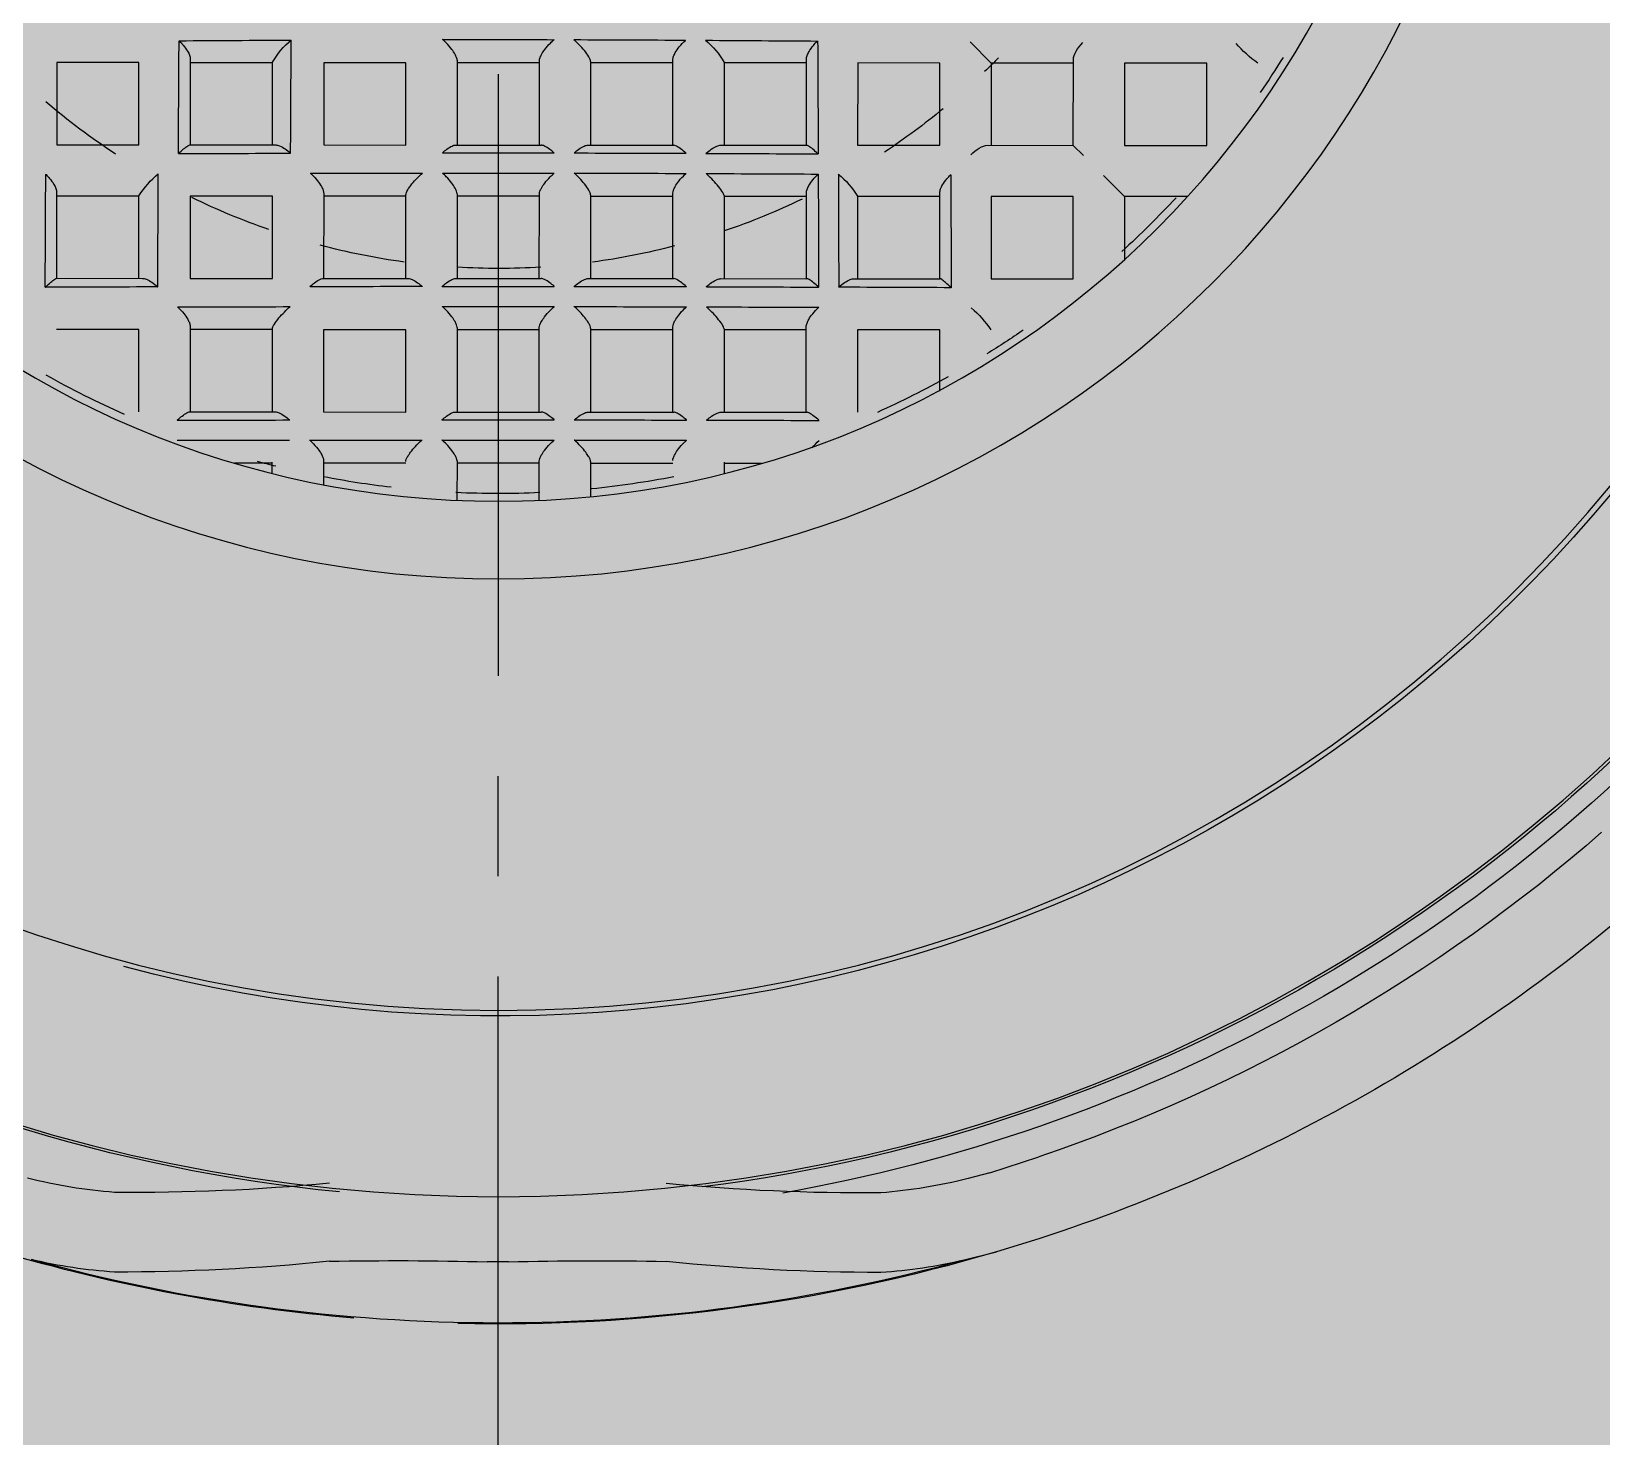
# Model space of a CAD drawing. Header units: millimetres. Extents: x 307301 to 459443, y -2888111 to -2805601.
# Drawn here: x 441219.63 to 441229.42, y -2881021.68 to -2881012.92 of the extents above; entities that cross this region are included whole.
import ezdxf

# ---------------------------------------------------------------- set-up
doc = ezdxf.new("R2010")
doc.units = ezdxf.units.MM
doc.header["$LTSCALE"] = 10
doc.header["$MEASUREMENT"] = 0
doc.linetypes.add('CENTER2', pattern=[1.125, 0.75, -0.125, 0.125, -0.125])
for name, color, linetype in [('$DDT_AUDIT_GENERATED_(131)', 7, 'Continuous'), ('$DDT_AUDIT_GENERATED_(159)', 7, 'Continuous'), ('$DDT_AUDIT_GENERATED_(15E)', 7, 'Continuous'), ('$DDT_AUDIT_GENERATED_(224)', 7, 'Continuous'), ('$DDT_AUDIT_GENERATED_(77)', 7, 'Continuous'), ('$DDT_AUDIT_GENERATED_(7E)', 7, 'Continuous'), ('$DDT_AUDIT_GENERATED_(901)', 7, 'Continuous'), ('$DDT_AUDIT_GENERATED_(E33)', 7, 'Continuous'), ('BMA  furniture', 6, 'Continuous'), ('Default', 7, 'Continuous'), ('Furniture - Plan', 3, 'Continuous')]:
    doc.layers.add(name, color=color, linetype=linetype)

# ---------------------------------------------------------------- blocks, each defined once
blk = doc.blocks.new('TUFTUFTU')
at = {"layer": 'Furniture - Plan', "ltscale": 0.01}
h = blk.add_hatch(color=250, dxfattribs=at)
h.dxf.hatch_style = 1
h.set_gradient(color1=(51, 51, 51), color2=(105, 105, 105), one_color=1, tint=0.41, name='INVCYLINDER')
edge = h.paths.add_edge_path()
edge.add_arc((1413476.938, -245799), 296.526, 0, 360)
at = {"layer": '$DDT_AUDIT_GENERATED_(131)', "color": 6, "linetype": 'Continuous'}
for radius, start, end in [(11.517, 211.8503, 214.4429), (11.517, 222.8171, 227.5499), (11.517, 235.3841, 238.0761), (11.517, 240.8701, 245.7889), (11.517, 293.9044, 299.3219), (11.517, 283.9561, 285.1285), (11.517, 259.0569, 264.2246), (11.517, 276.6842, 280.9188), (11.517, 267.4422, 272.6475), (20.547, 223.2479, 260.0639)]:
    blk.add_arc((1413476.938, -245799), radius, start, end, dxfattribs=at)
at = {"layer": '$DDT_AUDIT_GENERATED_(159)', "color": 6, "linetype": 'Continuous'}
for start, end in [(224.2969, 225.9025), (303.2509, 310.4188), (230.47, 236.4663), (289.192, 296.0635), (244.2344, 251.144), (255.4137, 262.2711), (277.7726, 284.8101), (266.5408, 273.3981)]:
    blk.add_arc((1413476.938, -245799), 8.71, start, end, dxfattribs=at)
at = {"layer": '$DDT_AUDIT_GENERATED_(15E)', "color": 3, "linetype": 'Continuous'}
for radius in [295.946, 295.558]:
    blk.add_circle((1413476.938, -245799), radius, dxfattribs=at)
at = {"layer": '$DDT_AUDIT_GENERATED_(224)', "color": 3, "linetype": 'Continuous'}
for radius in [300, 296.526, 296.132]:
    blk.add_circle((1413476.938, -245799), radius, dxfattribs=at)
at = {"layer": '$DDT_AUDIT_GENERATED_(77)', "color": 6, "linetype": 'Continuous'}
for radius in [20.285, 17.962, 12.581]:
    blk.add_circle((1413476.938, -245799), radius, dxfattribs=at)
for radius, start, end in [(18.03, 345.0261, 285.0261), (20.323, 215.4615, 262.8202), (20.323, 275.605, 322.8974)]:
    blk.add_arc((1413476.938, -245799), radius, start, end, dxfattribs=at)
at = {"layer": '$DDT_AUDIT_GENERATED_(7E)', "color": 6, "linetype": 'Continuous'}
for p, q in [((1413470.814, -245818.987), (1413470.202, -245818.789)), ((1413470.814, -245818.987), (1413471.082, -245819.058)), ((1413470.203, -245819.809), (1413470.731, -245819.972)), ((1413471.132, -245820.074), (1413470.731, -245819.972))]:
    blk.add_line(p, q, dxfattribs=at)
for radius in [62.905, 61.937]:
    blk.add_circle((1413476.938, -245799), radius, dxfattribs=at)
for centre, radius, start, end in [((1413476.938, -245799), 20.904, 228.8514, 251.2007), ((1413476.938, -245799), 21.872, 227.9893, 252.0628), ((1413472.642, -245812.955), 6.299, 255.6674, 265.6992), ((1413472.39, -245793.591), 25.647, 269.5077, 275.5017), ((1413481.482, -245793.587), 25.646, 264.5503, 270.5445), ((1413481.247, -245812.947), 6.303, 274.3562, 284.3815), ((1413476.938, -245799), 21.872, 253.5123, 271.3295), ((1413476.938, -245799), 21.86, 254.5973, 285.4548), ((1413472.546, -245814.166), 6.075, 256.5465, 266.4505), ((1413472.194, -245794.519), 25.71, 269.9453, 275.9266), ((1413475.725, -245861.539), 41.456, 88.4918, 91.2106), ((1413476.938, -245798.226), 21.872, 269.6802, 270.3719), ((1413478.215, -245863.248), 43.166, 88.8954, 91.5065), ((1413476.938, -245799), 21.872, 274.7285, 286.5398), ((1413481.679, -245794.515), 25.71, 264.1255, 270.1068), ((1413481.345, -245814.166), 6.071, 273.5983, 283.5089)]:
    blk.add_arc(centre, radius, start, end, dxfattribs=at)
at = {"layer": '$DDT_AUDIT_GENERATED_(901)', "color": 6, "linetype": 'Continuous'}
for p, q in [((1413470.796, -245805.148), (1413471.058, -245804.886)), ((1413468.105, -245805.149), (1413469.131, -245805.149)), ((1413468.106, -245806.175), (1413468.105, -245805.149)), ((1413469.131, -245805.149), (1413469.132, -245806.175)), ((1413469.771, -245806.175), (1413469.77, -245805.101)), ((1413469.77, -245805.149), (1413470.796, -245805.148)), ((1413470.796, -245805.148), (1413470.796, -245806.174)), ((1413471.435, -245805.148), (1413472.46, -245805.147)), ((1413471.435, -245806.174), (1413471.435, -245805.148)), ((1413472.46, -245805.147), (1413472.461, -245806.173)), ((1413473.1, -245806.173), (1413473.099, -245805.101)), ((1413473.099, -245805.147), (1413474.125, -245805.147)), ((1413474.125, -245805.14), (1413474.125, -245806.173)), ((1413474.764, -245806.172), (1413474.764, -245805.105)), ((1413474.764, -245805.146), (1413475.79, -245805.146)), ((1413475.79, -245805.128), (1413475.79, -245806.172)), ((1413476.429, -245806.172), (1413476.428, -245805.115)), ((1413476.428, -245805.146), (1413477.454, -245805.145)), ((1413477.454, -245805.114), (1413477.455, -245806.171)), ((1413478.093, -245805.145), (1413479.119, -245805.144)), ((1413478.093, -245806.171), (1413478.093, -245805.145)), ((1413479.119, -245805.144), (1413479.119, -245806.17)), ((1413479.758, -245806.17), (1413479.757, -245805.137)), ((1413479.757, -245805.144), (1413480.783, -245805.144)), ((1413480.783, -245805.097), (1413480.784, -245806.17)), ((1413481.422, -245805.143), (1413482.448, -245805.143)), ((1413481.423, -245806.169), (1413481.422, -245805.143)), ((1413482.448, -245805.143), (1413482.448, -245806.169)), ((1413469.132, -245806.175), (1413468.106, -245806.175)), ((1413469.645, -245806.3), (1413469.771, -245806.175)), ((1413470.844, -245806.174), (1413469.771, -245806.175)), ((1413472.461, -245806.173), (1413471.435, -245806.174)), ((1413474.166, -245806.173), (1413473.095, -245806.173)), ((1413475.823, -245806.172), (1413474.753, -245806.172)), ((1413477.476, -245806.171), (1413476.407, -245806.172)), ((1413479.119, -245806.17), (1413478.093, -245806.171)), ((1413480.788, -245806.17), (1413479.717, -245806.17)), ((1413482.448, -245806.169), (1413481.423, -245806.169)), ((1413469.132, -245806.814), (1413469.394, -245806.551)), ((1413468.345, -245806.814), (1413469.132, -245806.814)), ((1413469.132, -245806.814), (1413469.132, -245807.601)), ((1413469.771, -245806.813), (1413470.797, -245806.813)), ((1413469.771, -245807.839), (1413469.771, -245806.813)), ((1413470.797, -245806.813), (1413470.797, -245807.839)), ((1413471.436, -245807.838), (1413471.435, -245806.765)), ((1413471.435, -245806.813), (1413472.461, -245806.812)), ((1413472.461, -245806.808), (1413472.462, -245807.838)), ((1413473.1, -245807.838), (1413473.1, -245806.767)), ((1413473.1, -245806.812), (1413474.126, -245806.811)), ((1413474.126, -245806.801), (1413474.126, -245807.837)), ((1413474.765, -245807.837), (1413474.764, -245806.772)), ((1413474.765, -245806.811), (1413475.79, -245806.811)), ((1413475.79, -245806.791), (1413475.791, -245807.836)), ((1413476.43, -245807.836), (1413476.429, -245806.781)), ((1413476.429, -245806.81), (1413477.455, -245806.81)), ((1413477.455, -245806.78), (1413477.455, -245807.836)), ((1413478.094, -245807.835), (1413478.094, -245806.79)), ((1413478.094, -245806.809), (1413479.119, -245806.809)), ((1413479.119, -245806.77), (1413479.12, -245807.835)), ((1413479.758, -245806.809), (1413480.784, -245806.808)), ((1413479.759, -245807.835), (1413479.758, -245806.809)), ((1413480.784, -245806.808), (1413480.785, -245807.834)), ((1413481.423, -245807.834), (1413481.423, -245806.804)), ((1413481.423, -245806.808), (1413482.449, -245806.807)), ((1413482.449, -245806.76), (1413482.449, -245807.833)), ((1413470.797, -245807.839), (1413469.771, -245807.839)), ((1413472.506, -245807.838), (1413471.433, -245807.838)), ((1413474.165, -245807.837), (1413473.093, -245807.838)), ((1413475.822, -245807.836), (1413474.751, -245807.837)), ((1413477.478, -245807.836), (1413476.407, -245807.836)), ((1413479.134, -245807.835), (1413478.063, -245807.835)), ((1413480.785, -245807.834), (1413479.759, -245807.835)), ((1413482.452, -245807.833), (1413481.379, -245807.834)), ((1413471.436, -245808.477), (1413472.462, -245808.477)), ((1413471.436, -245809.241), (1413471.436, -245808.477)), ((1413472.462, -245808.477), (1413472.462, -245809.502)), ((1413473.101, -245809.502), (1413473.101, -245808.434)), ((1413473.101, -245808.476), (1413474.127, -245808.476)), ((1413474.127, -245808.463), (1413474.127, -245809.502)), ((1413474.766, -245809.501), (1413474.765, -245808.439)), ((1413474.765, -245808.476), (1413475.791, -245808.475)), ((1413475.791, -245808.455), (1413475.792, -245809.501)), ((1413476.43, -245809.501), (1413476.43, -245808.446)), ((1413476.43, -245808.475), (1413477.456, -245808.474)), ((1413477.456, -245808.445), (1413477.456, -245809.5)), ((1413478.094, -245808.474), (1413479.12, -245808.474)), ((1413478.095, -245809.5), (1413478.094, -245808.474)), ((1413479.12, -245808.474), (1413479.121, -245809.499)), ((1413479.759, -245809.499), (1413479.759, -245808.461)), ((1413479.759, -245808.473), (1413480.785, -245808.473)), ((1413480.785, -245808.43), (1413480.785, -245809.499)), ((1413481.424, -245808.473), (1413482.449, -245808.472)), ((1413481.424, -245809.498), (1413481.424, -245808.473)), ((1413474.164, -245809.502), (1413473.092, -245809.502)), ((1413475.822, -245809.501), (1413474.75, -245809.501)), ((1413477.479, -245809.5), (1413476.407, -245809.501)), ((1413479.121, -245809.499), (1413478.095, -245809.5)), ((1413480.795, -245809.499), (1413479.722, -245809.499)), ((1413473.658, -245810.141), (1413474.127, -245810.14)), ((1413474.127, -245810.126), (1413474.127, -245810.268)), ((1413474.766, -245810.14), (1413475.792, -245810.14)), ((1413475.792, -245810.118), (1413475.792, -245810.56)), ((1413476.431, -245810.607), (1413476.431, -245810.111)), ((1413476.431, -245810.139), (1413477.456, -245810.139)), ((1413477.456, -245810.11), (1413477.457, -245810.606)), ((1413478.095, -245810.139), (1413479.121, -245810.138)), ((1413479.121, -245810.103), (1413479.121, -245810.411)), ((1413479.76, -245810.265), (1413479.76, -245810.124)), ((1413479.76, -245810.138), (1413480.229, -245810.138))]:
    blk.add_line(p, q, dxfattribs=at)
for centre, radius, start, end in [((1414451.128, -245810.555), 978.185, 179.667209, 179.749692), ((1413485.359, -247602.782), 1797.951, 90.350594, 90.395135), ((1413474.994, -245805.637), 1.001, 129.4629, 150.2045), ((1413477.613, -246317.738), 512.884, 90.18039, 90.33595), ((1413477.106, -246167.055), 362.199, 89.9161, 90.136), ((1412621.074, -245809.949), 858.465, 0.245407, 0.339537), ((1413470.159, -247602.689), 1797.851, 89.65697, 89.701513), ((1413478.889, -245805.636), 1.001, 29.8476, 50.5892), ((1412458.75, -245811.705), 1022.195, 0.304189, 0.383121), ((1413466.668, -245803.988), 1.411, 304.5949, 319.5417), ((1413480.923, -247273.059), 1466.799, 90.256692, 90.311337), ((1413477.533, -246502.245), 695.977, 90.126546, 90.241453), ((1413477.194, -246360.07), 553.802, 89.95392, 90.09819), ((1413474.294, -247273.112), 1466.849, 89.74077, 89.795413), ((1415218.371, -245814.297), 1747.089, 179.745654, 179.79185), ((1413473.443, -245807.428), 1.162, 129.6562, 147.7323), ((1414936.84, -245812.765), 1464.152, 179.756176, 179.811348), ((1414841.918, -245812.267), 1368.978, 179.760007, 179.819025), ((1413480.585, -247270.824), 1464.311, 90.24395, 90.298697), ((1413477.531, -246539.989), 733.47, 90.119953, 90.229024), ((1413477.211, -246398.77), 592.25, 89.958571, 90.093534), ((1413477.019, -246539.968), 733.448, 89.82308, 89.932155), ((1412085.775, -245813.771), 1395.425, 0.239399, 0.297288), ((1413480.441, -245807.425), 1.162, 32.3198, 50.3959), ((1411694.667, -245816.083), 1787.943, 0.260784, 0.305924), ((1413479.477, -247372.301), 1564.372, 90.187877, 90.239169), ((1413477.562, -246777.662), 969.73, 90.09261, 90.175244), ((1413477.321, -246640.39), 832.457, 89.977948, 90.074158), ((1413477.205, -246777.677), 969.745, 89.876862, 89.959495), ((1413471.96, -245809.275), 1.411, 130.5105, 145.4572), ((1413479.362, -247404.143), 1595.962, 90.180084, 90.230369), ((1413477.573, -246824.531), 1016.347, 90.089011, 90.167875), ((1413477.343, -246687.746), 879.562, 89.980511, 90.071595), ((1413475.974, -247404.115), 1595.933, 89.821736, 89.872022), ((1413478.955, -247632.759), 1823.164, 90.144928, 90.188983), ((1413477.661, -247112.595), 1302.998, 90.073326, 90.134915), ((1413477.475, -246977.97), 1168.373, 89.991721, 90.060385), ((1413476.589, -247632.782), 1823.185, 89.863123, 89.907178), ((1413472.453, -245810.401), 0.732, 38.4799, 48.1342), ((1413477.681, -247168.325), 1358.477, 90.071156, 90.130241), ((1413477.5, -247033.982), 1224.133, 89.993278, 90.058828), ((1413477.441, -247168.315), 1358.466, 89.921865, 89.98095), ((1413476.676, -247680.961), 1871.113, 89.869268, 89.9122)]:
    blk.add_arc(centre, radius, start, end, dxfattribs=at)
for points, knots in [([(1413473.099, -245805.101), (1413473.099, -245805.087), (1413473.096, -245805.071), (1413473.09, -245805.055), (1413473.084, -245805.039), (1413473.076, -245805.022), (1413473.066, -245805.005), (1413473.052, -245804.98), (1413473.033, -245804.954), (1413473.013, -245804.93), (1413472.997, -245804.911), (1413472.98, -245804.893), (1413472.963, -245804.876), (1413472.962, -245804.875), (1413472.961, -245804.874), (1413472.96, -245804.874)], [0, 0, 0, 0, 0.212867, 0.212867, 0.212867, 0.423265, 0.423265, 0.423265, 0.743237, 0.743237, 0.743237, 0.986997, 0.986997, 0.986997, 1, 1, 1, 1]), ([(1413474.764, -245805.105), (1413474.764, -245805.093), (1413474.761, -245805.079), (1413474.755, -245805.064), (1413474.75, -245805.049), (1413474.743, -245805.034), (1413474.734, -245805.018), (1413474.721, -245804.994), (1413474.704, -245804.97), (1413474.685, -245804.947), (1413474.662, -245804.918), (1413474.636, -245804.89), (1413474.609, -245804.866), (1413474.608, -245804.865), (1413474.607, -245804.864), (1413474.606, -245804.863)], [0, 0, 0, 0, 0.183182, 0.183182, 0.183182, 0.364326, 0.364326, 0.364326, 0.63811, 0.63811, 0.63811, 0.987958, 0.987958, 0.987958, 1, 1, 1, 1]), ([(1413475.79, -245805.128), (1413475.79, -245805.101), (1413475.826, -245805.044), (1413475.908, -245804.943), (1413475.954, -245804.896), (1413475.998, -245804.857)], [0, 0, 0, 0, 0.5, 0.5, 1, 1, 1, 1]), ([(1413476.428, -245805.115), (1413476.428, -245805.105), (1413476.426, -245805.093), (1413476.421, -245805.081), (1413476.417, -245805.068), (1413476.41, -245805.054), (1413476.402, -245805.04), (1413476.391, -245805.02), (1413476.377, -245804.999), (1413476.361, -245804.979), (1413476.34, -245804.951), (1413476.316, -245804.924), (1413476.292, -245804.899), (1413476.278, -245804.885), (1413476.263, -245804.871), (1413476.249, -245804.859), (1413476.248, -245804.858), (1413476.247, -245804.857), (1413476.246, -245804.856)], [0, 0, 0, 0, 0.151079, 0.151079, 0.151079, 0.300732, 0.300732, 0.300732, 0.51881, 0.51881, 0.51881, 0.818547, 0.818547, 0.818547, 0.989051, 0.989051, 0.989051, 1, 1, 1, 1]), ([(1413477.454, -245805.114), (1413477.454, -245805.105), (1413477.457, -245805.093), (1413477.461, -245805.08), (1413477.466, -245805.068), (1413477.472, -245805.054), (1413477.48, -245805.04), (1413477.492, -245805.02), (1413477.506, -245804.998), (1413477.521, -245804.978), (1413477.542, -245804.95), (1413477.566, -245804.923), (1413477.591, -245804.898), (1413477.605, -245804.884), (1413477.619, -245804.871), (1413477.633, -245804.858), (1413477.634, -245804.857), (1413477.635, -245804.856), (1413477.636, -245804.855)], [0, 0, 0, 0, 0.151079, 0.151079, 0.151079, 0.300732, 0.300732, 0.300732, 0.51881, 0.51881, 0.51881, 0.818547, 0.818547, 0.818547, 0.989051, 0.989051, 0.989051, 1, 1, 1, 1]), ([(1413480.922, -245804.87), (1413480.922, -245804.871), (1413480.921, -245804.872), (1413480.92, -245804.873), (1413480.902, -245804.889), (1413480.885, -245804.907), (1413480.87, -245804.926), (1413480.849, -245804.95), (1413480.831, -245804.976), (1413480.816, -245805.002), (1413480.806, -245805.018), (1413480.798, -245805.036), (1413480.792, -245805.052), (1413480.787, -245805.068), (1413480.783, -245805.084), (1413480.783, -245805.097)], [0, 0, 0, 0, 0.013003, 0.013003, 0.013003, 0.256763, 0.256763, 0.256763, 0.576735, 0.576735, 0.576735, 0.787133, 0.787133, 0.787133, 1, 1, 1, 1]), ([(1413472.953, -245806.282), (1413472.953, -245806.281), (1413472.954, -245806.28), (1413472.955, -245806.279), (1413472.978, -245806.259), (1413472.999, -245806.24), (1413473.019, -245806.223), (1413473.038, -245806.207), (1413473.057, -245806.193), (1413473.071, -245806.184), (1413473.082, -245806.177), (1413473.09, -245806.173), (1413473.095, -245806.173)], [0, 0, 0, 0, 0.013311, 0.013311, 0.013311, 0.371992, 0.371992, 0.371992, 0.734773, 0.734773, 0.734773, 1, 1, 1, 1]), ([(1413474.352, -245806.275), (1413474.351, -245806.274), (1413474.35, -245806.273), (1413474.349, -245806.272), (1413474.328, -245806.254), (1413474.306, -245806.237), (1413474.285, -245806.222), (1413474.261, -245806.206), (1413474.237, -245806.193), (1413474.215, -245806.184), (1413474.198, -245806.177), (1413474.181, -245806.173), (1413474.166, -245806.173)], [0, 0, 0, 0, 0.014912, 0.014912, 0.014912, 0.34563, 0.34563, 0.34563, 0.710402, 0.710402, 0.710402, 1, 1, 1, 1]), ([(1413474.6, -245806.274), (1413474.601, -245806.273), (1413474.602, -245806.272), (1413474.603, -245806.271), (1413474.622, -245806.255), (1413474.641, -245806.239), (1413474.658, -245806.225), (1413474.681, -245806.208), (1413474.702, -245806.193), (1413474.72, -245806.184), (1413474.733, -245806.177), (1413474.745, -245806.172), (1413474.753, -245806.172)], [0, 0, 0, 0, 0.013976, 0.013976, 0.013976, 0.321504, 0.321504, 0.321504, 0.711834, 0.711834, 0.711834, 1, 1, 1, 1]), ([(1413475.996, -245806.269), (1413475.995, -245806.268), (1413475.994, -245806.268), (1413475.993, -245806.267), (1413475.975, -245806.251), (1413475.957, -245806.237), (1413475.939, -245806.224), (1413475.915, -245806.207), (1413475.891, -245806.193), (1413475.869, -245806.183), (1413475.852, -245806.176), (1413475.836, -245806.172), (1413475.823, -245806.172)], [0, 0, 0, 0, 0.014954, 0.014954, 0.014954, 0.307284, 0.307284, 0.307284, 0.69736, 0.69736, 0.69736, 1, 1, 1, 1]), ([(1413476.245, -245806.269), (1413476.245, -245806.268), (1413476.246, -245806.267), (1413476.247, -245806.266), (1413476.265, -245806.251), (1413476.282, -245806.237), (1413476.299, -245806.225), (1413476.323, -245806.208), (1413476.346, -245806.193), (1413476.366, -245806.183), (1413476.382, -245806.176), (1413476.396, -245806.172), (1413476.407, -245806.172)], [0, 0, 0, 0, 0.0146, 0.0146, 0.0146, 0.296351, 0.296351, 0.296351, 0.697247, 0.697247, 0.697247, 1, 1, 1, 1]), ([(1413477.639, -245806.268), (1413477.638, -245806.267), (1413477.637, -245806.267), (1413477.636, -245806.266), (1413477.619, -245806.251), (1413477.602, -245806.237), (1413477.585, -245806.224), (1413477.561, -245806.207), (1413477.538, -245806.192), (1413477.517, -245806.183), (1413477.502, -245806.175), (1413477.487, -245806.171), (1413477.476, -245806.171)], [0, 0, 0, 0, 0.0146, 0.0146, 0.0146, 0.296351, 0.296351, 0.296351, 0.697247, 0.697247, 0.697247, 1, 1, 1, 1]), ([(1413479.717, -245806.17), (1413479.703, -245806.17), (1413479.686, -245806.174), (1413479.668, -245806.181), (1413479.646, -245806.19), (1413479.622, -245806.204), (1413479.599, -245806.22), (1413479.577, -245806.234), (1413479.556, -245806.251), (1413479.535, -245806.27), (1413479.534, -245806.271), (1413479.533, -245806.272), (1413479.532, -245806.272)], [0, 0, 0, 0, 0.289598, 0.289598, 0.289598, 0.65437, 0.65437, 0.65437, 0.985088, 0.985088, 0.985088, 1, 1, 1, 1]), ([(1413480.931, -245806.278), (1413480.93, -245806.277), (1413480.929, -245806.277), (1413480.928, -245806.276), (1413480.906, -245806.255), (1413480.884, -245806.236), (1413480.865, -245806.22), (1413480.845, -245806.203), (1413480.827, -245806.189), (1413480.812, -245806.18), (1413480.802, -245806.174), (1413480.793, -245806.17), (1413480.788, -245806.17)], [0, 0, 0, 0, 0.013311, 0.013311, 0.013311, 0.371992, 0.371992, 0.371992, 0.734773, 0.734773, 0.734773, 1, 1, 1, 1]), ([(1413471.435, -245806.765), (1413471.435, -245806.751), (1413471.432, -245806.735), (1413471.426, -245806.719), (1413471.42, -245806.703), (1413471.412, -245806.685), (1413471.402, -245806.668), (1413471.387, -245806.643), (1413471.368, -245806.616), (1413471.347, -245806.592), (1413471.333, -245806.575), (1413471.318, -245806.559), (1413471.302, -245806.544), (1413471.302, -245806.543), (1413471.301, -245806.542), (1413471.3, -245806.542)], [0, 0, 0, 0, 0.219462, 0.219462, 0.219462, 0.43637, 0.43637, 0.43637, 0.765904, 0.765904, 0.765904, 0.986795, 0.986795, 0.986795, 1, 1, 1, 1]), ([(1413473.1, -245806.767), (1413473.1, -245806.755), (1413473.097, -245806.739), (1413473.091, -245806.724), (1413473.086, -245806.708), (1413473.078, -245806.692), (1413473.068, -245806.676), (1413473.054, -245806.651), (1413473.037, -245806.626), (1413473.017, -245806.602), (1413472.998, -245806.579), (1413472.977, -245806.556), (1413472.954, -245806.535), (1413472.953, -245806.534), (1413472.953, -245806.534), (1413472.952, -245806.533)], [0, 0, 0, 0, 0.198123, 0.198123, 0.198123, 0.393986, 0.393986, 0.393986, 0.691201, 0.691201, 0.691201, 0.987467, 0.987467, 0.987467, 1, 1, 1, 1]), ([(1413474.126, -245806.801), (1413474.126, -245806.79), (1413474.136, -245806.77), (1413474.168, -245806.721), (1413474.189, -245806.694), (1413474.256, -245806.616), (1413474.305, -245806.567), (1413474.351, -245806.526)], [0, 0, 0, 0, 0.25, 0.25, 0.5, 0.5, 1, 1, 1, 1]), ([(1413474.764, -245806.772), (1413474.764, -245806.761), (1413474.762, -245806.747), (1413474.757, -245806.733), (1413474.751, -245806.719), (1413474.744, -245806.704), (1413474.736, -245806.688), (1413474.723, -245806.666), (1413474.707, -245806.642), (1413474.689, -245806.62), (1413474.667, -245806.591), (1413474.641, -245806.563), (1413474.614, -245806.538), (1413474.61, -245806.535), (1413474.606, -245806.531), (1413474.602, -245806.528), (1413474.601, -245806.527), (1413474.601, -245806.526), (1413474.6, -245806.525)], [0, 0, 0, 0, 0.173521, 0.173521, 0.173521, 0.345169, 0.345169, 0.345169, 0.602704, 0.602704, 0.602704, 0.939268, 0.939268, 0.939268, 0.988285, 0.988285, 0.988285, 1, 1, 1, 1]), ([(1413475.79, -245806.791), (1413475.79, -245806.763), (1413475.826, -245806.706), (1413475.906, -245806.607), (1413475.951, -245806.56), (1413475.996, -245806.521)], [0, 0, 0, 0, 0.5, 0.5, 1, 1, 1, 1]), ([(1413476.429, -245806.781), (1413476.429, -245806.771), (1413476.427, -245806.759), (1413476.422, -245806.747), (1413476.417, -245806.734), (1413476.411, -245806.721), (1413476.403, -245806.707), (1413476.392, -245806.687), (1413476.378, -245806.666), (1413476.363, -245806.646), (1413476.342, -245806.619), (1413476.318, -245806.592), (1413476.294, -245806.567), (1413476.279, -245806.552), (1413476.263, -245806.537), (1413476.247, -245806.523), (1413476.246, -245806.522), (1413476.245, -245806.521), (1413476.244, -245806.52)], [0, 0, 0, 0, 0.148561, 0.148561, 0.148561, 0.295756, 0.295756, 0.295756, 0.509003, 0.509003, 0.509003, 0.80311, 0.80311, 0.80311, 0.989148, 0.989148, 0.989148, 1, 1, 1, 1]), ([(1413477.455, -245806.78), (1413477.455, -245806.771), (1413477.457, -245806.759), (1413477.462, -245806.746), (1413477.466, -245806.734), (1413477.473, -245806.72), (1413477.481, -245806.707), (1413477.492, -245806.687), (1413477.506, -245806.666), (1413477.521, -245806.646), (1413477.542, -245806.618), (1413477.566, -245806.592), (1413477.59, -245806.567), (1413477.605, -245806.551), (1413477.621, -245806.536), (1413477.637, -245806.522), (1413477.638, -245806.521), (1413477.638, -245806.521), (1413477.639, -245806.52)], [0, 0, 0, 0, 0.148561, 0.148561, 0.148561, 0.295756, 0.295756, 0.295756, 0.509003, 0.509003, 0.509003, 0.80311, 0.80311, 0.80311, 0.989148, 0.989148, 0.989148, 1, 1, 1, 1]), ([(1413478.094, -245806.79), (1413478.094, -245806.762), (1413478.058, -245806.705), (1413477.978, -245806.606), (1413477.932, -245806.559), (1413477.888, -245806.52)], [0, 0, 0, 0, 0.5, 0.5, 1, 1, 1, 1]), ([(1413479.284, -245806.523), (1413479.283, -245806.524), (1413479.282, -245806.525), (1413479.281, -245806.525), (1413479.277, -245806.529), (1413479.273, -245806.533), (1413479.27, -245806.536), (1413479.243, -245806.561), (1413479.217, -245806.589), (1413479.195, -245806.618), (1413479.177, -245806.64), (1413479.161, -245806.664), (1413479.148, -245806.686), (1413479.14, -245806.702), (1413479.132, -245806.717), (1413479.127, -245806.731), (1413479.122, -245806.745), (1413479.119, -245806.759), (1413479.119, -245806.77)], [0, 0, 0, 0, 0.011715, 0.011715, 0.011715, 0.060732, 0.060732, 0.060732, 0.397296, 0.397296, 0.397296, 0.654831, 0.654831, 0.654831, 0.826479, 0.826479, 0.826479, 1, 1, 1, 1]), ([(1413482.584, -245806.536), (1413482.583, -245806.537), (1413482.582, -245806.538), (1413482.581, -245806.539), (1413482.566, -245806.554), (1413482.551, -245806.57), (1413482.537, -245806.587), (1413482.516, -245806.611), (1413482.497, -245806.637), (1413482.482, -245806.663), (1413482.472, -245806.68), (1413482.464, -245806.698), (1413482.458, -245806.714), (1413482.452, -245806.73), (1413482.449, -245806.746), (1413482.449, -245806.76)], [0, 0, 0, 0, 0.013205, 0.013205, 0.013205, 0.234096, 0.234096, 0.234096, 0.56363, 0.56363, 0.56363, 0.780538, 0.780538, 0.780538, 1, 1, 1, 1]), ([(1413471.294, -245807.95), (1413471.295, -245807.949), (1413471.296, -245807.949), (1413471.296, -245807.948), (1413471.32, -245807.925), (1413471.343, -245807.905), (1413471.363, -245807.887), (1413471.382, -245807.871), (1413471.399, -245807.858), (1413471.412, -245807.849), (1413471.422, -245807.842), (1413471.429, -245807.838), (1413471.433, -245807.838)], [0, 0, 0, 0, 0.013084, 0.013084, 0.013084, 0.39311, 0.39311, 0.39311, 0.743636, 0.743636, 0.743636, 1, 1, 1, 1]), ([(1413472.697, -245807.944), (1413472.696, -245807.943), (1413472.695, -245807.942), (1413472.694, -245807.941), (1413472.671, -245807.921), (1413472.647, -245807.902), (1413472.623, -245807.886), (1413472.6, -245807.87), (1413472.577, -245807.857), (1413472.555, -245807.849), (1413472.537, -245807.842), (1413472.52, -245807.838), (1413472.506, -245807.838)], [0, 0, 0, 0, 0.014755, 0.014755, 0.014755, 0.370759, 0.370759, 0.370759, 0.720009, 0.720009, 0.720009, 1, 1, 1, 1]), ([(1413472.946, -245807.943), (1413472.947, -245807.942), (1413472.948, -245807.941), (1413472.949, -245807.941), (1413472.97, -245807.922), (1413472.99, -245807.904), (1413473.009, -245807.889), (1413473.03, -245807.872), (1413473.049, -245807.858), (1413473.065, -245807.849), (1413473.077, -245807.842), (1413473.087, -245807.838), (1413473.093, -245807.838)], [0, 0, 0, 0, 0.013593, 0.013593, 0.013593, 0.347736, 0.347736, 0.347736, 0.724088, 0.724088, 0.724088, 1, 1, 1, 1]), ([(1413474.347, -245807.938), (1413474.346, -245807.937), (1413474.345, -245807.936), (1413474.344, -245807.935), (1413474.324, -245807.918), (1413474.303, -245807.901), (1413474.283, -245807.887), (1413474.259, -245807.871), (1413474.235, -245807.857), (1413474.213, -245807.848), (1413474.196, -245807.841), (1413474.179, -245807.837), (1413474.165, -245807.837)], [0, 0, 0, 0, 0.014955, 0.014955, 0.014955, 0.332887, 0.332887, 0.332887, 0.705714, 0.705714, 0.705714, 1, 1, 1, 1]), ([(1413474.596, -245807.937), (1413474.597, -245807.936), (1413474.598, -245807.935), (1413474.599, -245807.935), (1413474.617, -245807.918), (1413474.635, -245807.903), (1413474.653, -245807.89), (1413474.675, -245807.873), (1413474.697, -245807.858), (1413474.716, -245807.848), (1413474.73, -245807.841), (1413474.742, -245807.837), (1413474.751, -245807.837)], [0, 0, 0, 0, 0.014142, 0.014142, 0.014142, 0.312027, 0.312027, 0.312027, 0.706914, 0.706914, 0.706914, 1, 1, 1, 1]), ([(1413475.995, -245807.934), (1413475.994, -245807.933), (1413475.993, -245807.932), (1413475.992, -245807.931), (1413475.974, -245807.916), (1413475.956, -245807.901), (1413475.938, -245807.889), (1413475.914, -245807.872), (1413475.89, -245807.857), (1413475.868, -245807.848), (1413475.851, -245807.841), (1413475.835, -245807.836), (1413475.822, -245807.836)], [0, 0, 0, 0, 0.014924, 0.014924, 0.014924, 0.304806, 0.304806, 0.304806, 0.696698, 0.696698, 0.696698, 1, 1, 1, 1]), ([(1413476.244, -245807.933), (1413476.244, -245807.932), (1413476.245, -245807.932), (1413476.246, -245807.931), (1413476.264, -245807.916), (1413476.281, -245807.902), (1413476.298, -245807.889), (1413476.322, -245807.872), (1413476.345, -245807.857), (1413476.366, -245807.848), (1413476.381, -245807.841), (1413476.396, -245807.836), (1413476.407, -245807.836)], [0, 0, 0, 0, 0.014628, 0.014628, 0.014628, 0.296243, 0.296243, 0.296243, 0.696776, 0.696776, 0.696776, 1, 1, 1, 1]), ([(1413477.641, -245807.933), (1413477.641, -245807.932), (1413477.64, -245807.931), (1413477.639, -245807.93), (1413477.621, -245807.915), (1413477.604, -245807.901), (1413477.587, -245807.889), (1413477.563, -245807.871), (1413477.54, -245807.857), (1413477.519, -245807.847), (1413477.504, -245807.84), (1413477.489, -245807.836), (1413477.478, -245807.836)], [0, 0, 0, 0, 0.014628, 0.014628, 0.014628, 0.296243, 0.296243, 0.296243, 0.696776, 0.696776, 0.696776, 1, 1, 1, 1]), ([(1413478.063, -245807.835), (1413478.05, -245807.835), (1413478.034, -245807.84), (1413478.017, -245807.847), (1413477.995, -245807.856), (1413477.971, -245807.871), (1413477.947, -245807.888), (1413477.929, -245807.9), (1413477.911, -245807.915), (1413477.893, -245807.93), (1413477.892, -245807.931), (1413477.891, -245807.932), (1413477.89, -245807.933)], [0, 0, 0, 0, 0.303302, 0.303302, 0.303302, 0.695194, 0.695194, 0.695194, 0.985076, 0.985076, 0.985076, 1, 1, 1, 1]), ([(1413479.289, -245807.935), (1413479.288, -245807.934), (1413479.287, -245807.933), (1413479.286, -245807.932), (1413479.268, -245807.916), (1413479.25, -245807.901), (1413479.232, -245807.888), (1413479.21, -245807.871), (1413479.188, -245807.856), (1413479.169, -245807.846), (1413479.155, -245807.839), (1413479.143, -245807.835), (1413479.134, -245807.835)], [0, 0, 0, 0, 0.014142, 0.014142, 0.014142, 0.312027, 0.312027, 0.312027, 0.706914, 0.706914, 0.706914, 1, 1, 1, 1]), ([(1413481.379, -245807.834), (1413481.365, -245807.834), (1413481.348, -245807.838), (1413481.33, -245807.845), (1413481.308, -245807.853), (1413481.285, -245807.866), (1413481.262, -245807.882), (1413481.238, -245807.898), (1413481.214, -245807.917), (1413481.191, -245807.937), (1413481.19, -245807.938), (1413481.189, -245807.939), (1413481.188, -245807.94)], [0, 0, 0, 0, 0.279991, 0.279991, 0.279991, 0.629241, 0.629241, 0.629241, 0.985245, 0.985245, 0.985245, 1, 1, 1, 1]), ([(1413482.591, -245807.945), (1413482.59, -245807.944), (1413482.589, -245807.943), (1413482.589, -245807.943), (1413482.565, -245807.92), (1413482.542, -245807.9), (1413482.522, -245807.882), (1413482.503, -245807.866), (1413482.486, -245807.853), (1413482.473, -245807.844), (1413482.463, -245807.837), (1413482.456, -245807.833), (1413482.452, -245807.833)], [0, 0, 0, 0, 0.013084, 0.013084, 0.013084, 0.39311, 0.39311, 0.39311, 0.743636, 0.743636, 0.743636, 1, 1, 1, 1]), ([(1413473.101, -245808.434), (1413473.101, -245808.422), (1413473.098, -245808.407), (1413473.092, -245808.392), (1413473.087, -245808.377), (1413473.079, -245808.361), (1413473.07, -245808.345), (1413473.057, -245808.321), (1413473.04, -245808.297), (1413473.021, -245808.274), (1413472.999, -245808.246), (1413472.974, -245808.22), (1413472.948, -245808.197), (1413472.947, -245808.196), (1413472.947, -245808.195), (1413472.946, -245808.194)], [0, 0, 0, 0, 0.187816, 0.187816, 0.187816, 0.373526, 0.373526, 0.373526, 0.654344, 0.654344, 0.654344, 0.987809, 0.987809, 0.987809, 1, 1, 1, 1]), ([(1413474.127, -245808.463), (1413474.127, -245808.451), (1413474.136, -245808.43), (1413474.167, -245808.382), (1413474.188, -245808.355), (1413474.253, -245808.278), (1413474.301, -245808.229), (1413474.346, -245808.189)], [0, 0, 0, 0, 0.25, 0.25, 0.5, 0.5, 1, 1, 1, 1]), ([(1413474.765, -245808.439), (1413474.765, -245808.428), (1413474.762, -245808.415), (1413474.757, -245808.401), (1413474.753, -245808.387), (1413474.745, -245808.372), (1413474.737, -245808.357), (1413474.725, -245808.335), (1413474.709, -245808.312), (1413474.692, -245808.291), (1413474.67, -245808.262), (1413474.644, -245808.234), (1413474.618, -245808.209), (1413474.612, -245808.203), (1413474.605, -245808.197), (1413474.598, -245808.191), (1413474.597, -245808.19), (1413474.596, -245808.189), (1413474.596, -245808.188)], [0, 0, 0, 0, 0.167273, 0.167273, 0.167273, 0.332789, 0.332789, 0.332789, 0.579523, 0.579523, 0.579523, 0.906487, 0.906487, 0.906487, 0.9885, 0.9885, 0.9885, 1, 1, 1, 1]), ([(1413475.791, -245808.455), (1413475.791, -245808.447), (1413475.793, -245808.438), (1413475.797, -245808.427), (1413475.801, -245808.417), (1413475.807, -245808.405), (1413475.815, -245808.392), (1413475.824, -245808.375), (1413475.836, -245808.358), (1413475.85, -245808.34), (1413475.868, -245808.315), (1413475.889, -245808.291), (1413475.91, -245808.268), (1413475.937, -245808.239), (1413475.964, -245808.212), (1413475.992, -245808.188), (1413475.993, -245808.187), (1413475.994, -245808.186), (1413475.994, -245808.185)], [0, 0, 0, 0, 0.129049, 0.129049, 0.129049, 0.257259, 0.257259, 0.257259, 0.432473, 0.432473, 0.432473, 0.68013, 0.68013, 0.68013, 0.989883, 0.989883, 0.989883, 1, 1, 1, 1]), ([(1413476.43, -245808.446), (1413476.43, -245808.437), (1413476.427, -245808.425), (1413476.423, -245808.413), (1413476.418, -245808.4), (1413476.412, -245808.387), (1413476.404, -245808.373), (1413476.393, -245808.353), (1413476.379, -245808.333), (1413476.364, -245808.313), (1413476.343, -245808.286), (1413476.32, -245808.259), (1413476.296, -245808.235), (1413476.28, -245808.218), (1413476.263, -245808.202), (1413476.246, -245808.187), (1413476.245, -245808.186), (1413476.244, -245808.186), (1413476.244, -245808.185)], [0, 0, 0, 0, 0.146971, 0.146971, 0.146971, 0.292613, 0.292613, 0.292613, 0.502793, 0.502793, 0.502793, 0.793256, 0.793256, 0.793256, 0.98921, 0.98921, 0.98921, 1, 1, 1, 1]), ([(1413477.456, -245808.445), (1413477.456, -245808.436), (1413477.458, -245808.425), (1413477.463, -245808.412), (1413477.467, -245808.4), (1413477.474, -245808.386), (1413477.481, -245808.373), (1413477.492, -245808.353), (1413477.506, -245808.332), (1413477.521, -245808.313), (1413477.542, -245808.285), (1413477.565, -245808.258), (1413477.589, -245808.234), (1413477.606, -245808.217), (1413477.622, -245808.201), (1413477.639, -245808.187), (1413477.64, -245808.186), (1413477.641, -245808.185), (1413477.642, -245808.184)], [0, 0, 0, 0, 0.146971, 0.146971, 0.146971, 0.292613, 0.292613, 0.292613, 0.502793, 0.502793, 0.502793, 0.793256, 0.793256, 0.793256, 0.98921, 0.98921, 0.98921, 1, 1, 1, 1]), ([(1413479.759, -245808.461), (1413479.759, -245808.449), (1413479.749, -245808.428), (1413479.718, -245808.379), (1413479.698, -245808.353), (1413479.633, -245808.276), (1413479.584, -245808.227), (1413479.539, -245808.187)], [0, 0, 0, 0, 0.25, 0.25, 0.5, 0.5, 1, 1, 1, 1]), ([(1413480.94, -245808.19), (1413480.939, -245808.191), (1413480.938, -245808.192), (1413480.937, -245808.193), (1413480.911, -245808.217), (1413480.886, -245808.243), (1413480.864, -245808.27), (1413480.846, -245808.293), (1413480.829, -245808.318), (1413480.815, -245808.342), (1413480.806, -245808.357), (1413480.799, -245808.373), (1413480.793, -245808.389), (1413480.788, -245808.404), (1413480.785, -245808.418), (1413480.785, -245808.43)], [0, 0, 0, 0, 0.012191, 0.012191, 0.012191, 0.345656, 0.345656, 0.345656, 0.626474, 0.626474, 0.626474, 0.812184, 0.812184, 0.812184, 1, 1, 1, 1]), ([(1413472.942, -245809.605), (1413472.943, -245809.604), (1413472.944, -245809.604), (1413472.944, -245809.603), (1413472.964, -245809.585), (1413472.984, -245809.569), (1413473.002, -245809.555), (1413473.023, -245809.537), (1413473.044, -245809.523), (1413473.061, -245809.513), (1413473.074, -245809.507), (1413473.085, -245809.502), (1413473.092, -245809.502)], [0, 0, 0, 0, 0.013794, 0.013794, 0.013794, 0.332699, 0.332699, 0.332699, 0.717117, 0.717117, 0.717117, 1, 1, 1, 1]), ([(1413474.344, -245809.601), (1413474.343, -245809.6), (1413474.342, -245809.6), (1413474.341, -245809.599), (1413474.321, -245809.582), (1413474.301, -245809.566), (1413474.282, -245809.552), (1413474.258, -245809.536), (1413474.234, -245809.522), (1413474.212, -245809.513), (1413474.194, -245809.506), (1413474.178, -245809.502), (1413474.164, -245809.502)], [0, 0, 0, 0, 0.014965, 0.014965, 0.014965, 0.324839, 0.324839, 0.324839, 0.702876, 0.702876, 0.702876, 1, 1, 1, 1]), ([(1413474.593, -245809.601), (1413474.594, -245809.6), (1413474.595, -245809.599), (1413474.596, -245809.598), (1413474.614, -245809.582), (1413474.632, -245809.568), (1413474.649, -245809.555), (1413474.672, -245809.537), (1413474.694, -245809.523), (1413474.713, -245809.513), (1413474.728, -245809.506), (1413474.741, -245809.501), (1413474.75, -245809.501)], [0, 0, 0, 0, 0.014252, 0.014252, 0.014252, 0.306746, 0.306746, 0.306746, 0.70396, 0.70396, 0.70396, 1, 1, 1, 1]), ([(1413475.994, -245809.598), (1413475.993, -245809.597), (1413475.992, -245809.596), (1413475.991, -245809.596), (1413475.973, -245809.58), (1413475.955, -245809.566), (1413475.937, -245809.553), (1413475.913, -245809.536), (1413475.889, -245809.522), (1413475.867, -245809.513), (1413475.851, -245809.505), (1413475.835, -245809.501), (1413475.822, -245809.501)], [0, 0, 0, 0, 0.0149, 0.0149, 0.0149, 0.303312, 0.303312, 0.303312, 0.696338, 0.696338, 0.696338, 1, 1, 1, 1]), ([(1413476.243, -245809.598), (1413476.244, -245809.597), (1413476.245, -245809.596), (1413476.246, -245809.595), (1413476.263, -245809.58), (1413476.281, -245809.566), (1413476.298, -245809.554), (1413476.322, -245809.537), (1413476.345, -245809.522), (1413476.366, -245809.512), (1413476.381, -245809.505), (1413476.396, -245809.501), (1413476.407, -245809.501)], [0, 0, 0, 0, 0.014647, 0.014647, 0.014647, 0.296301, 0.296301, 0.296301, 0.696508, 0.696508, 0.696508, 1, 1, 1, 1]), ([(1413477.643, -245809.597), (1413477.642, -245809.596), (1413477.642, -245809.596), (1413477.641, -245809.595), (1413477.623, -245809.58), (1413477.606, -245809.566), (1413477.589, -245809.553), (1413477.565, -245809.536), (1413477.542, -245809.521), (1413477.521, -245809.512), (1413477.505, -245809.505), (1413477.491, -245809.5), (1413477.479, -245809.5)], [0, 0, 0, 0, 0.014647, 0.014647, 0.014647, 0.296301, 0.296301, 0.296301, 0.696508, 0.696508, 0.696508, 1, 1, 1, 1]), ([(1413479.722, -245809.499), (1413479.709, -245809.499), (1413479.692, -245809.503), (1413479.675, -245809.511), (1413479.653, -245809.52), (1413479.629, -245809.533), (1413479.605, -245809.55), (1413479.585, -245809.564), (1413479.565, -245809.579), (1413479.546, -245809.596), (1413479.545, -245809.597), (1413479.544, -245809.598), (1413479.543, -245809.599)], [0, 0, 0, 0, 0.297124, 0.297124, 0.297124, 0.675161, 0.675161, 0.675161, 0.985035, 0.985035, 0.985035, 1, 1, 1, 1]), ([(1413480.945, -245809.602), (1413480.944, -245809.601), (1413480.943, -245809.6), (1413480.942, -245809.599), (1413480.922, -245809.582), (1413480.903, -245809.565), (1413480.885, -245809.551), (1413480.863, -245809.534), (1413480.842, -245809.519), (1413480.825, -245809.51), (1413480.813, -245809.503), (1413480.802, -245809.499), (1413480.795, -245809.499)], [0, 0, 0, 0, 0.013794, 0.013794, 0.013794, 0.332699, 0.332699, 0.332699, 0.717117, 0.717117, 0.717117, 1, 1, 1, 1]), ([(1413474.766, -245810.105), (1413474.766, -245810.094), (1413474.763, -245810.081), (1413474.758, -245810.068), (1413474.754, -245810.054), (1413474.747, -245810.04), (1413474.738, -245810.025), (1413474.726, -245810.003), (1413474.711, -245809.981), (1413474.694, -245809.96), (1413474.672, -245809.931), (1413474.647, -245809.904), (1413474.622, -245809.879), (1413474.613, -245809.87), (1413474.604, -245809.862), (1413474.596, -245809.855), (1413474.595, -245809.854), (1413474.594, -245809.853), (1413474.593, -245809.852)], [0, 0, 0, 0, 0.162938, 0.162938, 0.162938, 0.324202, 0.324202, 0.324202, 0.563299, 0.563299, 0.563299, 0.883093, 0.883093, 0.883093, 0.988652, 0.988652, 0.988652, 1, 1, 1, 1]), ([(1413475.792, -245810.118), (1413475.792, -245810.111), (1413475.794, -245810.101), (1413475.798, -245810.09), (1413475.802, -245810.08), (1413475.808, -245810.067), (1413475.816, -245810.055), (1413475.825, -245810.038), (1413475.838, -245810.02), (1413475.851, -245810.002), (1413475.87, -245809.977), (1413475.891, -245809.952), (1413475.912, -245809.929), (1413475.938, -245809.901), (1413475.965, -245809.875), (1413475.991, -245809.852), (1413475.992, -245809.851), (1413475.993, -245809.85), (1413475.994, -245809.85)], [0, 0, 0, 0, 0.130615, 0.130615, 0.130615, 0.260342, 0.260342, 0.260342, 0.438697, 0.438697, 0.438697, 0.690382, 0.690382, 0.690382, 0.989825, 0.989825, 0.989825, 1, 1, 1, 1]), ([(1413476.431, -245810.111), (1413476.431, -245810.102), (1413476.428, -245810.09), (1413476.424, -245810.078), (1413476.419, -245810.066), (1413476.413, -245810.052), (1413476.405, -245810.039), (1413476.394, -245810.019), (1413476.38, -245809.999), (1413476.365, -245809.979), (1413476.345, -245809.952), (1413476.321, -245809.925), (1413476.298, -245809.901), (1413476.281, -245809.884), (1413476.263, -245809.867), (1413476.246, -245809.852), (1413476.245, -245809.851), (1413476.244, -245809.85), (1413476.243, -245809.849)], [0, 0, 0, 0, 0.145875, 0.145875, 0.145875, 0.290449, 0.290449, 0.290449, 0.498511, 0.498511, 0.498511, 0.786425, 0.786425, 0.786425, 0.989253, 0.989253, 0.989253, 1, 1, 1, 1]), ([(1413477.456, -245810.11), (1413477.456, -245810.101), (1413477.459, -245810.09), (1413477.463, -245810.077), (1413477.468, -245810.065), (1413477.474, -245810.052), (1413477.482, -245810.038), (1413477.493, -245810.019), (1413477.507, -245809.998), (1413477.522, -245809.979), (1413477.542, -245809.951), (1413477.565, -245809.925), (1413477.589, -245809.9), (1413477.606, -245809.883), (1413477.623, -245809.866), (1413477.641, -245809.851), (1413477.642, -245809.85), (1413477.643, -245809.849), (1413477.644, -245809.849)], [0, 0, 0, 0, 0.145875, 0.145875, 0.145875, 0.290449, 0.290449, 0.290449, 0.498511, 0.498511, 0.498511, 0.786425, 0.786425, 0.786425, 0.989253, 0.989253, 0.989253, 1, 1, 1, 1]), ([(1413478.095, -245810.117), (1413478.095, -245810.11), (1413478.093, -245810.1), (1413478.089, -245810.089), (1413478.085, -245810.079), (1413478.079, -245810.066), (1413478.071, -245810.054), (1413478.062, -245810.037), (1413478.049, -245810.019), (1413478.036, -245810.001), (1413478.017, -245809.976), (1413477.996, -245809.951), (1413477.975, -245809.928), (1413477.949, -245809.9), (1413477.922, -245809.874), (1413477.896, -245809.851), (1413477.895, -245809.85), (1413477.894, -245809.85), (1413477.893, -245809.849)], [0, 0, 0, 0, 0.130615, 0.130615, 0.130615, 0.260342, 0.260342, 0.260342, 0.438697, 0.438697, 0.438697, 0.690382, 0.690382, 0.690382, 0.989825, 0.989825, 0.989825, 1, 1, 1, 1]), ([(1413479.294, -245809.85), (1413479.293, -245809.851), (1413479.292, -245809.852), (1413479.291, -245809.852), (1413479.282, -245809.86), (1413479.274, -245809.868), (1413479.265, -245809.877), (1413479.24, -245809.901), (1413479.215, -245809.929), (1413479.193, -245809.958), (1413479.176, -245809.979), (1413479.161, -245810.001), (1413479.149, -245810.023), (1413479.14, -245810.038), (1413479.133, -245810.052), (1413479.129, -245810.066), (1413479.124, -245810.079), (1413479.121, -245810.092), (1413479.121, -245810.103)], [0, 0, 0, 0, 0.011348, 0.011348, 0.011348, 0.116907, 0.116907, 0.116907, 0.436701, 0.436701, 0.436701, 0.675798, 0.675798, 0.675798, 0.837062, 0.837062, 0.837062, 1, 1, 1, 1])]:
    blk.add_open_spline(points, degree=3, knots=knots, dxfattribs=at)
for points in [[(1413469.77, -245805.101), (1413469.77, -245805.042), (1413469.716, -245804.96), (1413469.652, -245804.894)], [(1413471.051, -245806.292), (1413470.985, -245806.228), (1413470.903, -245806.174), (1413470.844, -245806.174)], [(1413471.294, -245807.95), (1413471.758, -245807.948), (1413472.225, -245807.946), (1413472.697, -245807.944)], [(1413481.188, -245807.94), (1413481.66, -245807.942), (1413482.127, -245807.943), (1413482.591, -245807.945)]]:
    blk.add_open_spline(points, degree=3, dxfattribs=at)
at = {"layer": '$DDT_AUDIT_GENERATED_(E33)', "color": 6, "linetype": 'Continuous'}
blk.add_circle((1413476.938, -245799), 11.613, dxfattribs=at)
at = {"layer": 'Default', "color": 6, "linetype": 'CENTER2'}
blk.add_line((1413476.921, -245760.289), (1413476.956, -245837.711), dxfattribs=at)
blk = doc.blocks.new('SDTYTYT')
at = {"layer": 'Furniture - Plan', "color": 3, "xscale": 0.5000000000000486, "yscale": 0.5000000000000486, "zscale": 0.5000000000000486, "rotation": 180}
blk.add_blockref('TUFTUFTU', (925445.3989, -2867082.7135), dxfattribs=at)

msp = doc.modelspace()

# ---------------------------------------------------------------- block references
at = {"layer": 'BMA  furniture', "xscale": -1, "rotation": 180}
msp.add_blockref('SDTYTYT', (222515.6142, -5625193.2577, 0.0555), dxfattribs=at)

doc.saveas('drawing.dxf')
